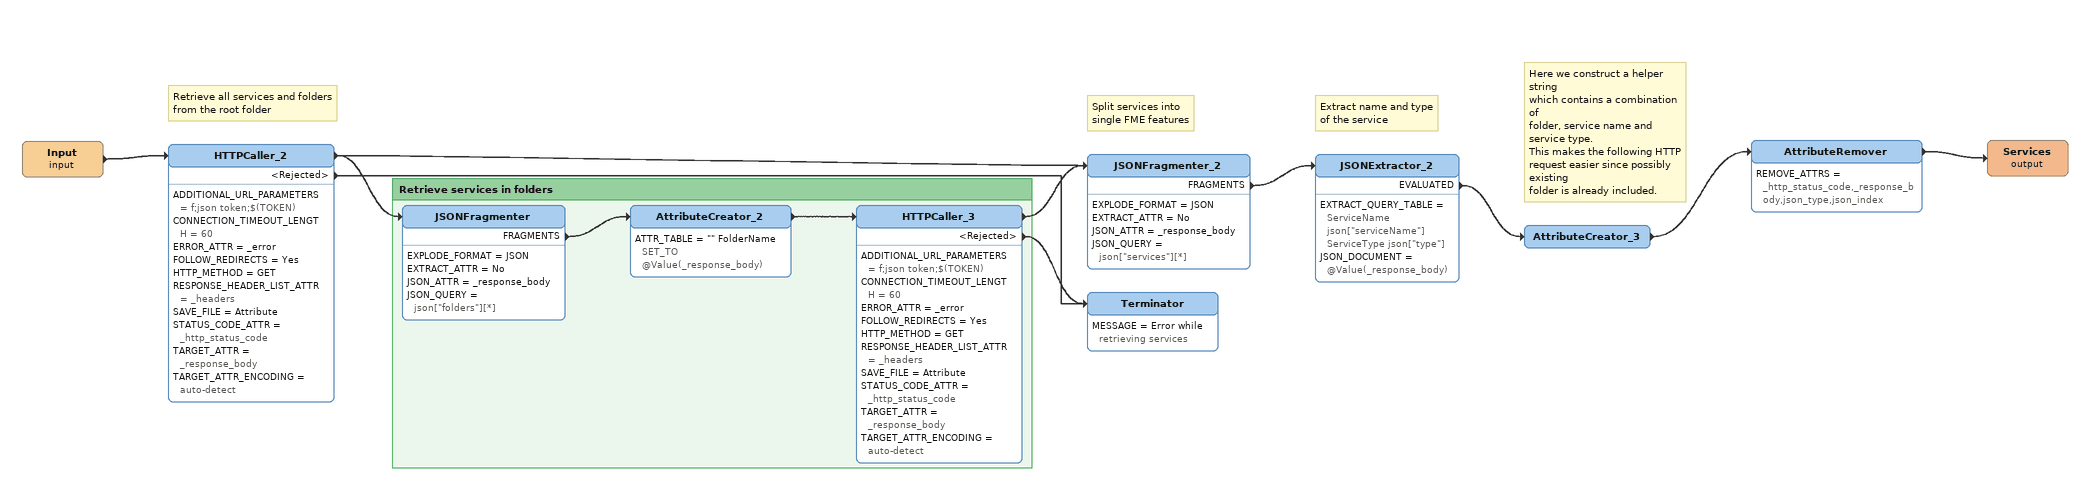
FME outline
Input (input)
    -> HTTPCaller_2
Note: Retrieve all services and folders / from the root folder
HTTPCaller_2
    ADDITIONAL_URL_PARAMETERS = f;json token;$(TOKEN)
    CONNECTION_TIMEOUT_LENGTH = 60
    ERROR_ATTR = _error
    FOLLOW_REDIRECTS = Yes
    HTTP_METHOD = GET
    RESPONSE_HEADER_LIST_ATTR = _headers
    SAVE_FILE = Attribute
    STATUS_CODE_ATTR = _http_status_code
    TARGET_ATTR = _response_body
    TARGET_ATTR_ENCODING = auto-detect
    -> JSONFragmenter
    -> JSONFragmenter_2
    <Rejected> -> Terminator
Note: Split services into / single FME features
JSONFragmenter_2
    EXPLODE_FORMAT = JSON
    EXTRACT_ATTR = No
    JSON_ATTR = _response_body
    JSON_QUERY = json["services"][*]
    FRAGMENTS -> JSONExtractor_2
Note: Extract name and type / of the service
JSONExtractor_2
    EXTRACT_QUERY_TABLE = ServiceName json["serviceName"] ServiceType json["type"]
    JSON_DOCUMENT = @Value(_response_body)
    EVALUATED -> AttributeCreator_3
Note: Here we construct a helper string / which contains a combination of / folder, service name and service type. / This makes the following HTTP / request easier since possibly existing / folder is already included.
AttributeCreator_3
    -> AttributeRemover
AttributeRemover
    REMOVE_ATTRS = _http_status_code,_response_body,json_type,json_index
    -> Services (output)
Services (output)
Terminator
    MESSAGE = Error while retrieving services

Bookmark: Retrieve services in folders
JSONFragmenter
    EXPLODE_FORMAT = JSON
    EXTRACT_ATTR = No
    JSON_ATTR = _response_body
    JSON_QUERY = json["folders"][*]
    FRAGMENTS -> AttributeCreator_2
AttributeCreator_2
    ATTR_TABLE = "" FolderName SET_TO @Value(_response_body)
    -> HTTPCaller_3
HTTPCaller_3
    ADDITIONAL_URL_PARAMETERS = f;json token;$(TOKEN)
    CONNECTION_TIMEOUT_LENGTH = 60
    ERROR_ATTR = _error
    FOLLOW_REDIRECTS = Yes
    HTTP_METHOD = GET
    RESPONSE_HEADER_LIST_ATTR = _headers
    SAVE_FILE = Attribute
    STATUS_CODE_ATTR = _http_status_code
    TARGET_ATTR = _response_body
    TARGET_ATTR_ENCODING = auto-detect
    -> JSONFragmenter_2
    <Rejected> -> Terminator
